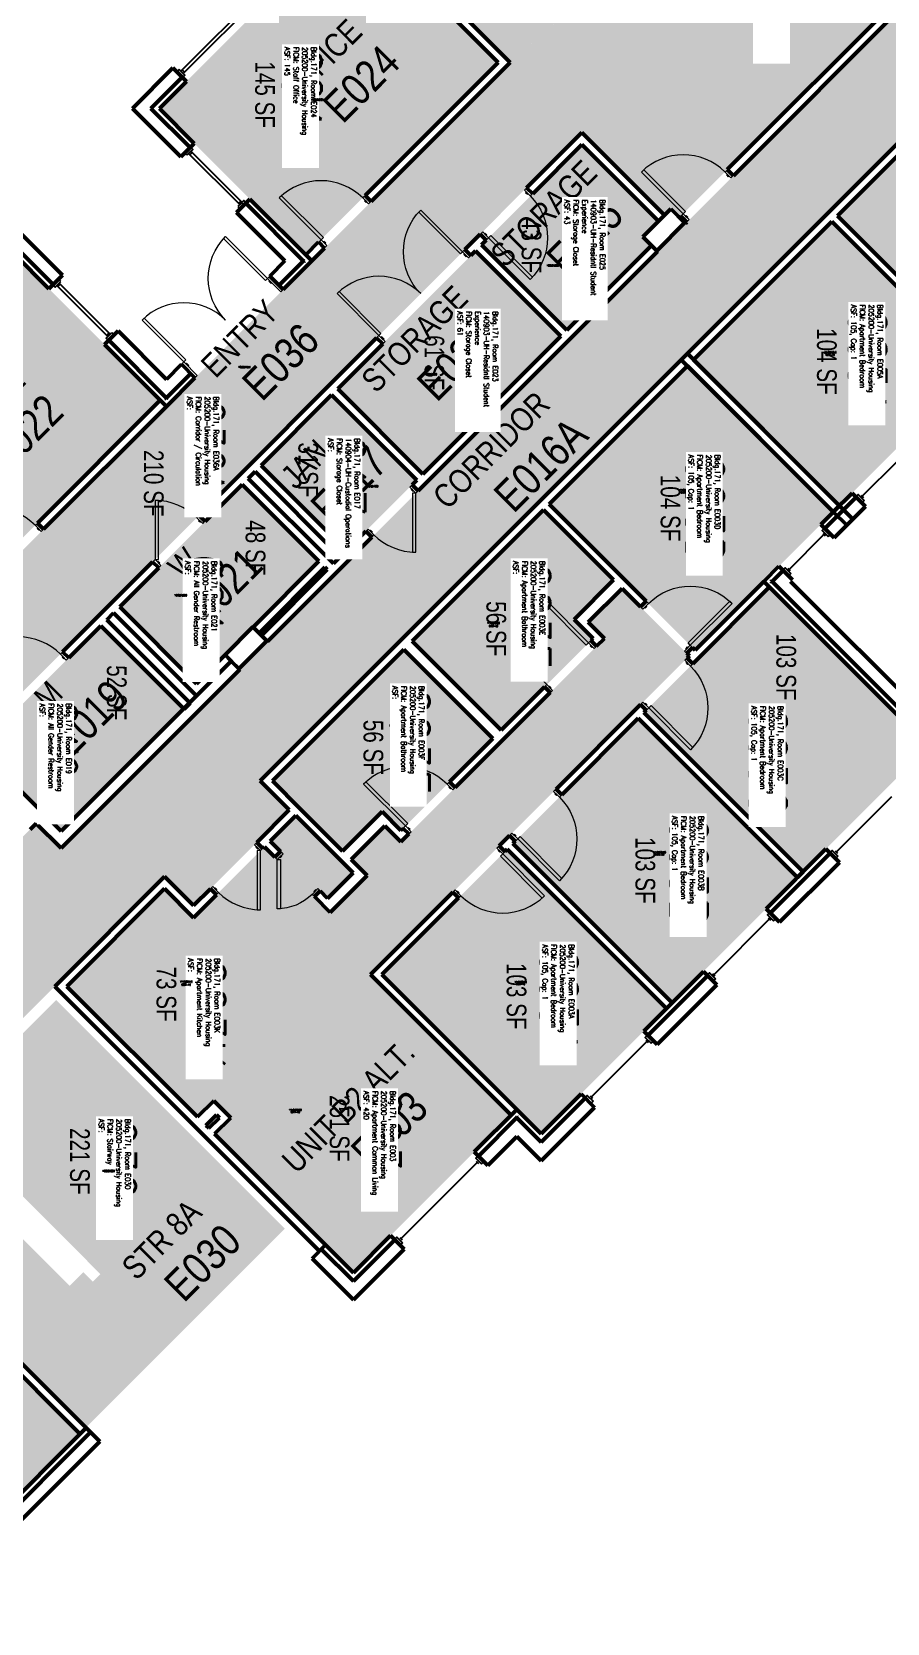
# Model space of a CAD drawing. Header units: inches. Extents: x 9154 to 11582, y -263 to 1294.
# Drawn here: x 9663 to 10184, y -203 to 766 of the extents above; entities that cross this region are included whole.
import ezdxf
from ezdxf.enums import TextEntityAlignment as Align

# ---------------------------------------------------------------- set-up
doc = ezdxf.new("R2010")
doc.units = ezdxf.units.IN
doc.header["$LTSCALE"] = 48
doc.header["$MEASUREMENT"] = 0
for name, color, linetype, lineweight in [('A-AREA-IDEN', 1, 'Continuous', 18), ('A-DOOR', 2, 'Continuous', 18), ('A-GLAZ', 1, 'Continuous', 25), ('A-WALL', 5, 'Continuous', 50)]:
    doc.layers.add(name, color=color, linetype=linetype, lineweight=lineweight)
for name, color, linetype in [('A-IDEN-RNUM', 7, 'Continuous'), ('A-IDEN-SNUM', 4, 'Continuous'), ('A-IDEN-VNUM', 4, 'Continuous'), ('AREA-TEXT', 3, 'Continuous'), ('Rooms-Category-Color', 7, 'Continuous'), ('Rooms-College-Color', 7, 'Continuous'), ('Rooms-Department-Color', 7, 'Continuous'), ('Rooms-Division-Color', 7, 'Continuous'), ('Rooms-Information', 7, 'Continuous')]:
    doc.layers.add(name, color=color, linetype=linetype)
doc.styles.add('AREA', font='arial.ttf', dxfattribs={"width": 0.75, "height": 12})
doc.styles.add('ROOMSNUMBER', font='txt.shx', dxfattribs={"height": 0.03})
doc.styles.add('ROOMVNUMBER', font='simplex.shx', dxfattribs={"width": 0.85})
doc.styles.get("Standard").update_dxf_attribs({"font": 'ARIALN.TTF'})

# ---------------------------------------------------------------- blocks, each defined once
blk = doc.blocks.new('Aec3_Room_Tag_P')
at = {"linetype": 'ByBlock', "lineweight": -2, "flags": 9}
blk.add_attdef('SPACEOBJECTS:HEIGHT', text='', height=0.5, dxfattribs=at).set_placement((-0.057, 3.296), align=Align.CENTER)
at = {"color": 1, "linetype": 'ByBlock', "lineweight": -2}
blk.add_attdef('UNITCALCULATIONS:NAME', text='', height=1.2, dxfattribs=at).set_placement((0, 1), align=Align.CENTER)
blk.add_attdef('ROOMOBJECTS:NUMBER', (-1.5, -1.5), '', height=1.6, dxfattribs=at)

msp = doc.modelspace()

# ---------------------------------------------------------------- hatches: boundary and pattern name
h = msp.add_hatch()
h.set_pattern_fill('ANSI31', color=256, angle=-135, style=0)
h.set_pattern_definition([(270.000002, (10564.56687, 151.91321), (0.125, 4e-09), [])])
h.paths.add_polyline_path([(9917.27, 330.44), (9875.74, 288.91), (9869.22, 295.42), (9910.76, 336.96)], flags=9)
at = {"layer": 'Rooms-Category-Color', "true_color": 0xadadad}
for points in [[(9544.69, 22.24), (9564.31, 41.86), (9549.02, 57.15), (9743.84, 251.97), (9761.52, 234.29), (9819.73, 292.51), (9802.05, 310.18), (10318.82, 826.95), (10336.49, 809.27), (10394.71, 867.48), (10377.03, 885.16), (10443.95, 952.08), (10551.38, 844.66), (10638.33, 931.61), (11092.58, 931.61), (11134.58, 931.61), (11134.58, 949.26), (11241.71, 949.26), (11241.71, 838.51), (11355.08, 838.51), (11355.08, 965.28), (11355.08, 1006.98), (11019.71, 1006.98), (11019.71, 1009.88), (10982.58, 1009.88), (10982.58, 1033.71), (10864.58, 1033.71), (10864.58, 1009.88), (10750.45, 1009.88), (10750.45, 1033.88), (10702.45, 1033.88), (10702.45, 1009.88), (10697.2, 1009.88), (10697.2, 1039.88), (10620.45, 1039.88), (10620.45, 1009.88), (10421.4, 1009.88), (10220.9, 809.38), (10090.3, 678.78), (10061.09, 649.58), (9680.73, 269.22), (9665.62, 284.33), (9607.14, 225.85), (9622.26, 210.74), (9511.85, 100.33), (9524.89, 87.29), (9502.27, 64.67)], [(9954.41, 747.77), (9997.79, 704.88), (9646.45, 353.55), (9603.32, 396.69), (9762.34, 555.71)], [(9791.06, 490.73), (9837.74, 444.05), (9763.29, 369.33), (9716.47, 416.15)], [(9680.73, 279.47), (9755.4, 354.13), (9704.93, 404.6), (9630.26, 329.94)], [(9696.72, -82.94), (9817.08, 37.42), (9677.8, 176.74), (9607.8, 106.74), (9704.67, 9.86), (9700.08, 5.27), (9694.33, 11.01), (9686.02, 2.7), (9637.32, 51.41), (9645.63, 59.71), (9603.2, 102.14), (9557.33, 56.27)]]:
    msp.add_hatch(color=253, dxfattribs=at).paths.add_polyline_path(points)
at = {"layer": 'Rooms-Category-Color', "true_color": 0xfa9ba3}
for points in [[(10156.82, 925.26), (9954.41, 747.77), (9861.56, 840.62), (9976.5, 955.57), (9991.36, 940.71), (10091.03, 1040.38), (10181.48, 949.92)], [(9740.65, 719.71), (9857.85, 836.91), (9946.98, 747.77), (9829.78, 630.57)], [(9538.67, 517.74), (9652.08, 631.15), (9741.22, 542.01), (9627.81, 428.6)]]:
    msp.add_hatch(color=241, dxfattribs=at).paths.add_polyline_path(points)
at = {"layer": 'Rooms-Category-Color', "true_color": 0xfbafa2}
msp.add_hatch(color=21, dxfattribs=at).paths.add_polyline_path([(10156.82, 925.26), (10156.55, 924.99), (10242.82, 838.73), (10057.38, 653.29), (10052.17, 658.51), (10048.44, 654.8), (9954.41, 747.77), (10156.55, 924.99)])
at = {"layer": 'Rooms-Category-Color', "true_color": 0x728ef3}
for points in [[(10232, 624.16), (10287.96, 680.12), (10233.69, 734.39), (10153.68, 654.39), (10196.46, 611.61), (10220.51, 635.65)], [(9998.07, 697.75), (10044.73, 651.08), (10035.2, 641.53), (10040.41, 636.32), (9988.86, 584.77), (9936.98, 636.66)], [(10066.01, 566.72), (10154.92, 477.79), (10239.16, 562.03), (10150.24, 650.94)], [(9933.27, 632.94), (9985.15, 581.06), (9901.17, 497.08), (9849.28, 548.96)], [(10062.28, 562.99), (10151.21, 474.08), (10066.98, 389.85), (9978.06, 478.76)], [(9897.45, 493.36), (9845.57, 545.25), (9802.61, 502.29), (9854.5, 450.41)], [(10004.84, 397), (9948.88, 341.04), (9894.61, 395.31), (9974.61, 475.32), (10017.39, 432.54), (9993.35, 408.5)], [(9774.23, 95.16), (9833.73, 154.66), (9761.52, 226.87), (9804.74, 270.09), (9811.07, 263.76), (9814.78, 267.48), (9808.45, 273.8), (9823.44, 288.79), (9858.36, 253.88), (9843.37, 238.89), (9838.82, 243.43), (9835.11, 239.72), (9844.78, 230.05), (9867.2, 252.47), (9857.38, 262.28), (9877.71, 282.61), (9887.52, 272.8), (10012, 397.27), (10002.19, 407.08), (10022.52, 427.41), (10063.53, 386.4), (9869.07, 191.94), (9954.63, 106.38), (9858.82, 10.57)], [(10132.83, 254.88), (10209.19, 331.24), (10112.23, 428.21), (10035.86, 351.84)], [(9889.48, 390.19), (9809.48, 310.18), (9852.26, 267.4), (9876.3, 291.45), (9887.79, 279.96), (9943.75, 335.92)], [(10129.38, 251.43), (10053.01, 175.06), (9956.05, 272.02), (10032.42, 348.39)], [(10049.56, 171.61), (9973.2, 95.25), (9876.23, 192.21), (9952.6, 268.58)], [(9743.84, 244.55), (9833.73, 154.66), (9784.13, 105.06), (9773.79, 115.4), (9763.89, 105.5), (9684.34, 185.05)], [(9624.5, -19.75), (9692.39, -87.63), (9577.22, -202.8), (9509.33, -134.92)]]:
    msp.add_hatch(color=171, dxfattribs=at).paths.add_polyline_path(points)
at = {"layer": 'Rooms-College-Color', "true_color": 0xadadad}
for points in [[(9544.69, 22.24), (9564.31, 41.86), (9549.02, 57.15), (9743.84, 251.97), (9761.52, 234.29), (9819.73, 292.51), (9802.05, 310.18), (10318.82, 826.95), (10336.49, 809.27), (10394.71, 867.48), (10377.03, 885.16), (10443.95, 952.08), (10551.38, 844.66), (10638.33, 931.61), (11092.58, 931.61), (11134.58, 931.61), (11134.58, 949.26), (11241.71, 949.26), (11241.71, 838.51), (11355.08, 838.51), (11355.08, 965.28), (11355.08, 1006.98), (11019.71, 1006.98), (11019.71, 1009.88), (10982.58, 1009.88), (10982.58, 1033.71), (10864.58, 1033.71), (10864.58, 1009.88), (10750.45, 1009.88), (10750.45, 1033.88), (10702.45, 1033.88), (10702.45, 1009.88), (10697.2, 1009.88), (10697.2, 1039.88), (10620.45, 1039.88), (10620.45, 1009.88), (10421.4, 1009.88), (10220.9, 809.38), (10090.3, 678.78), (10061.09, 649.58), (9680.73, 269.22), (9665.62, 284.33), (9607.14, 225.85), (9622.26, 210.74), (9511.85, 100.33), (9524.89, 87.29), (9502.27, 64.67)], [(10156.82, 925.26), (9954.41, 747.77), (9861.56, 840.62), (9976.5, 955.57), (9991.36, 940.71), (10091.03, 1040.38), (10181.48, 949.92)], [(10156.82, 925.26), (10156.55, 924.99), (10242.82, 838.73), (10057.38, 653.29), (10052.17, 658.51), (10048.44, 654.8), (9954.41, 747.77), (10156.55, 924.99)], [(9740.65, 719.71), (9857.85, 836.91), (9946.98, 747.77), (9829.78, 630.57)], [(9954.41, 747.77), (9997.79, 704.88), (9646.45, 353.55), (9603.32, 396.69), (9762.34, 555.71)], [(10232, 624.16), (10287.96, 680.12), (10233.69, 734.39), (10153.68, 654.39), (10196.46, 611.61), (10220.51, 635.65)], [(9998.07, 697.75), (10044.73, 651.08), (10035.2, 641.53), (10040.41, 636.32), (9988.86, 584.77), (9936.98, 636.66)], [(10066.01, 566.72), (10154.92, 477.79), (10239.16, 562.03), (10150.24, 650.94)], [(9538.67, 517.74), (9652.08, 631.15), (9741.22, 542.01), (9627.81, 428.6)], [(9933.27, 632.94), (9985.15, 581.06), (9901.17, 497.08), (9849.28, 548.96)], [(10062.28, 562.99), (10151.21, 474.08), (10066.98, 389.85), (9978.06, 478.76)], [(9897.45, 493.36), (9845.57, 545.25), (9802.61, 502.29), (9854.5, 450.41)], [(9791.06, 490.73), (9837.74, 444.05), (9763.29, 369.33), (9716.47, 416.15)], [(10004.84, 397), (9948.88, 341.04), (9894.61, 395.31), (9974.61, 475.32), (10017.39, 432.54), (9993.35, 408.5)], [(9774.23, 95.16), (9833.73, 154.66), (9761.52, 226.87), (9804.74, 270.09), (9811.07, 263.76), (9814.78, 267.48), (9808.45, 273.8), (9823.44, 288.79), (9858.36, 253.88), (9843.37, 238.89), (9838.82, 243.43), (9835.11, 239.72), (9844.78, 230.05), (9867.2, 252.47), (9857.38, 262.28), (9877.71, 282.61), (9887.52, 272.8), (10012, 397.27), (10002.19, 407.08), (10022.52, 427.41), (10063.53, 386.4), (9869.07, 191.94), (9954.63, 106.38), (9858.82, 10.57)], [(10132.83, 254.88), (10209.19, 331.24), (10112.23, 428.21), (10035.86, 351.84)], [(9680.73, 279.47), (9755.4, 354.13), (9704.93, 404.6), (9630.26, 329.94)], [(9889.48, 390.19), (9809.48, 310.18), (9852.26, 267.4), (9876.3, 291.45), (9887.79, 279.96), (9943.75, 335.92)], [(10129.38, 251.43), (10053.01, 175.06), (9956.05, 272.02), (10032.42, 348.39)], [(10049.56, 171.61), (9973.2, 95.25), (9876.23, 192.21), (9952.6, 268.58)], [(9743.84, 244.55), (9833.73, 154.66), (9784.13, 105.06), (9773.79, 115.4), (9763.89, 105.5), (9684.34, 185.05)], [(9696.72, -82.94), (9817.08, 37.42), (9677.8, 176.74), (9607.8, 106.74), (9704.67, 9.86), (9700.08, 5.27), (9694.33, 11.01), (9686.02, 2.7), (9637.32, 51.41), (9645.63, 59.71), (9603.2, 102.14), (9557.33, 56.27)], [(9624.5, -19.75), (9692.39, -87.63), (9577.22, -202.8), (9509.33, -134.92)]]:
    msp.add_hatch(color=253, dxfattribs=at).paths.add_polyline_path(points)
at = {"layer": 'Rooms-Department-Color', "true_color": 0xacacac}
for points in [[(9544.69, 22.24), (9564.31, 41.86), (9549.02, 57.15), (9743.84, 251.97), (9761.52, 234.29), (9819.73, 292.51), (9802.05, 310.18), (10318.82, 826.95), (10336.49, 809.27), (10394.71, 867.48), (10377.03, 885.16), (10443.95, 952.08), (10551.38, 844.66), (10638.33, 931.61), (11092.58, 931.61), (11134.58, 931.61), (11134.58, 949.26), (11241.71, 949.26), (11241.71, 838.51), (11355.08, 838.51), (11355.08, 965.28), (11355.08, 1006.98), (11019.71, 1006.98), (11019.71, 1009.88), (10982.58, 1009.88), (10982.58, 1033.71), (10864.58, 1033.71), (10864.58, 1009.88), (10750.45, 1009.88), (10750.45, 1033.88), (10702.45, 1033.88), (10702.45, 1009.88), (10697.2, 1009.88), (10697.2, 1039.88), (10620.45, 1039.88), (10620.45, 1009.88), (10421.4, 1009.88), (10220.9, 809.38), (10090.3, 678.78), (10061.09, 649.58), (9680.73, 269.22), (9665.62, 284.33), (9607.14, 225.85), (9622.26, 210.74), (9511.85, 100.33), (9524.89, 87.29), (9502.27, 64.67)], [(9954.41, 747.77), (9997.79, 704.88), (9646.45, 353.55), (9603.32, 396.69), (9762.34, 555.71)], [(9791.06, 490.73), (9837.74, 444.05), (9763.29, 369.33), (9716.47, 416.15)], [(9680.73, 279.47), (9755.4, 354.13), (9704.93, 404.6), (9630.26, 329.94)], [(9696.72, -82.94), (9817.08, 37.42), (9677.8, 176.74), (9607.8, 106.74), (9704.67, 9.86), (9700.08, 5.27), (9694.33, 11.01), (9686.02, 2.7), (9637.32, 51.41), (9645.63, 59.71), (9603.2, 102.14), (9557.33, 56.27)]]:
    msp.add_hatch(color=253, dxfattribs=at).paths.add_polyline_path(points)
at = {"layer": 'Rooms-Department-Color', "true_color": 0x604aed}
for points in [[(10156.82, 925.26), (9954.41, 747.77), (9861.56, 840.62), (9976.5, 955.57), (9991.36, 940.71), (10091.03, 1040.38), (10181.48, 949.92)], [(10156.82, 925.26), (10156.55, 924.99), (10242.82, 838.73), (10057.38, 653.29), (10052.17, 658.51), (10048.44, 654.8), (9954.41, 747.77), (10156.55, 924.99)], [(9740.65, 719.71), (9857.85, 836.91), (9946.98, 747.77), (9829.78, 630.57)], [(10232, 624.16), (10287.96, 680.12), (10233.69, 734.39), (10153.68, 654.39), (10196.46, 611.61), (10220.51, 635.65)], [(9998.07, 697.75), (10044.73, 651.08), (10035.2, 641.53), (10040.41, 636.32), (9988.86, 584.77), (9936.98, 636.66)], [(10066.01, 566.72), (10154.92, 477.79), (10239.16, 562.03), (10150.24, 650.94)], [(9538.67, 517.74), (9652.08, 631.15), (9741.22, 542.01), (9627.81, 428.6)], [(9933.27, 632.94), (9985.15, 581.06), (9901.17, 497.08), (9849.28, 548.96)], [(10062.28, 562.99), (10151.21, 474.08), (10066.98, 389.85), (9978.06, 478.76)], [(9897.45, 493.36), (9845.57, 545.25), (9802.61, 502.29), (9854.5, 450.41)], [(10004.84, 397), (9948.88, 341.04), (9894.61, 395.31), (9974.61, 475.32), (10017.39, 432.54), (9993.35, 408.5)], [(9774.23, 95.16), (9833.73, 154.66), (9761.52, 226.87), (9804.74, 270.09), (9811.07, 263.76), (9814.78, 267.48), (9808.45, 273.8), (9823.44, 288.79), (9858.36, 253.88), (9843.37, 238.89), (9838.82, 243.43), (9835.11, 239.72), (9844.78, 230.05), (9867.2, 252.47), (9857.38, 262.28), (9877.71, 282.61), (9887.52, 272.8), (10012, 397.27), (10002.19, 407.08), (10022.52, 427.41), (10063.53, 386.4), (9869.07, 191.94), (9954.63, 106.38), (9858.82, 10.57)], [(10132.83, 254.88), (10209.19, 331.24), (10112.23, 428.21), (10035.86, 351.84)], [(9889.48, 390.19), (9809.48, 310.18), (9852.26, 267.4), (9876.3, 291.45), (9887.79, 279.96), (9943.75, 335.92)], [(10129.38, 251.43), (10053.01, 175.06), (9956.05, 272.02), (10032.42, 348.39)], [(10049.56, 171.61), (9973.2, 95.25), (9876.23, 192.21), (9952.6, 268.58)], [(9743.84, 244.55), (9833.73, 154.66), (9784.13, 105.06), (9773.79, 115.4), (9763.89, 105.5), (9684.34, 185.05)], [(9624.5, -19.75), (9692.39, -87.63), (9577.22, -202.8), (9509.33, -134.92)]]:
    msp.add_hatch(color=173, dxfattribs=at).paths.add_polyline_path(points)
at = {"layer": 'Rooms-Division-Color', "true_color": 0xadadad}
for points in [[(9544.69, 22.24), (9564.31, 41.86), (9549.02, 57.15), (9743.84, 251.97), (9761.52, 234.29), (9819.73, 292.51), (9802.05, 310.18), (10318.82, 826.95), (10336.49, 809.27), (10394.71, 867.48), (10377.03, 885.16), (10443.95, 952.08), (10551.38, 844.66), (10638.33, 931.61), (11092.58, 931.61), (11134.58, 931.61), (11134.58, 949.26), (11241.71, 949.26), (11241.71, 838.51), (11355.08, 838.51), (11355.08, 965.28), (11355.08, 1006.98), (11019.71, 1006.98), (11019.71, 1009.88), (10982.58, 1009.88), (10982.58, 1033.71), (10864.58, 1033.71), (10864.58, 1009.88), (10750.45, 1009.88), (10750.45, 1033.88), (10702.45, 1033.88), (10702.45, 1009.88), (10697.2, 1009.88), (10697.2, 1039.88), (10620.45, 1039.88), (10620.45, 1009.88), (10421.4, 1009.88), (10220.9, 809.38), (10090.3, 678.78), (10061.09, 649.58), (9680.73, 269.22), (9665.62, 284.33), (9607.14, 225.85), (9622.26, 210.74), (9511.85, 100.33), (9524.89, 87.29), (9502.27, 64.67)], [(9954.41, 747.77), (9997.79, 704.88), (9646.45, 353.55), (9603.32, 396.69), (9762.34, 555.71)], [(9791.06, 490.73), (9837.74, 444.05), (9763.29, 369.33), (9716.47, 416.15)], [(9680.73, 279.47), (9755.4, 354.13), (9704.93, 404.6), (9630.26, 329.94)], [(9696.72, -82.94), (9817.08, 37.42), (9677.8, 176.74), (9607.8, 106.74), (9704.67, 9.86), (9700.08, 5.27), (9694.33, 11.01), (9686.02, 2.7), (9637.32, 51.41), (9645.63, 59.71), (9603.2, 102.14), (9557.33, 56.27)]]:
    msp.add_hatch(color=253, dxfattribs=at).paths.add_polyline_path(points)
at = {"layer": 'Rooms-Division-Color', "true_color": 0x604aed}
for points in [[(10156.82, 925.26), (9954.41, 747.77), (9861.56, 840.62), (9976.5, 955.57), (9991.36, 940.71), (10091.03, 1040.38), (10181.48, 949.92)], [(10156.82, 925.26), (10156.55, 924.99), (10242.82, 838.73), (10057.38, 653.29), (10052.17, 658.51), (10048.44, 654.8), (9954.41, 747.77), (10156.55, 924.99)], [(9740.65, 719.71), (9857.85, 836.91), (9946.98, 747.77), (9829.78, 630.57)], [(10232, 624.16), (10287.96, 680.12), (10233.69, 734.39), (10153.68, 654.39), (10196.46, 611.61), (10220.51, 635.65)], [(9998.07, 697.75), (10044.73, 651.08), (10035.2, 641.53), (10040.41, 636.32), (9988.86, 584.77), (9936.98, 636.66)], [(10066.01, 566.72), (10154.92, 477.79), (10239.16, 562.03), (10150.24, 650.94)], [(9538.67, 517.74), (9652.08, 631.15), (9741.22, 542.01), (9627.81, 428.6)], [(9933.27, 632.94), (9985.15, 581.06), (9901.17, 497.08), (9849.28, 548.96)], [(10062.28, 562.99), (10151.21, 474.08), (10066.98, 389.85), (9978.06, 478.76)], [(9897.45, 493.36), (9845.57, 545.25), (9802.61, 502.29), (9854.5, 450.41)], [(10004.84, 397), (9948.88, 341.04), (9894.61, 395.31), (9974.61, 475.32), (10017.39, 432.54), (9993.35, 408.5)], [(9774.23, 95.16), (9833.73, 154.66), (9761.52, 226.87), (9804.74, 270.09), (9811.07, 263.76), (9814.78, 267.48), (9808.45, 273.8), (9823.44, 288.79), (9858.36, 253.88), (9843.37, 238.89), (9838.82, 243.43), (9835.11, 239.72), (9844.78, 230.05), (9867.2, 252.47), (9857.38, 262.28), (9877.71, 282.61), (9887.52, 272.8), (10012, 397.27), (10002.19, 407.08), (10022.52, 427.41), (10063.53, 386.4), (9869.07, 191.94), (9954.63, 106.38), (9858.82, 10.57)], [(10132.83, 254.88), (10209.19, 331.24), (10112.23, 428.21), (10035.86, 351.84)], [(9889.48, 390.19), (9809.48, 310.18), (9852.26, 267.4), (9876.3, 291.45), (9887.79, 279.96), (9943.75, 335.92)], [(10129.38, 251.43), (10053.01, 175.06), (9956.05, 272.02), (10032.42, 348.39)], [(10049.56, 171.61), (9973.2, 95.25), (9876.23, 192.21), (9952.6, 268.58)], [(9743.84, 244.55), (9833.73, 154.66), (9784.13, 105.06), (9773.79, 115.4), (9763.89, 105.5), (9684.34, 185.05)], [(9624.5, -19.75), (9692.39, -87.63), (9577.22, -202.8), (9509.33, -134.92)]]:
    msp.add_hatch(color=173, dxfattribs=at).paths.add_polyline_path(points)

# ---------------------------------------------------------------- linework, layer by layer
at = {"layer": 'A-DOOR', "linetype": 'Continuous', "lineweight": 18}
for points in [[(10059.81, 655.54), (10061.22, 656.95), (10035.76, 682.41), (10034.35, 680.99)], [(10088.8, 677.46), (10090.21, 678.87), (10086.68, 682.41), (10085.26, 680.99)], [(10087.74, 678.52), (10087.38, 678.17), (10086.32, 679.23), (10086.68, 679.58)], [(9963.05, 669.98), (9964.47, 671.39), (9968, 667.86), (9966.59, 666.44)], [(9964.12, 668.92), (9963.76, 668.57), (9964.82, 667.5), (9965.18, 667.86)], [(9839.12, 639.74), (9840.54, 641.16), (9815.08, 666.61), (9813.67, 665.2)], [(9868.12, 661.66), (9869.53, 663.08), (9865.99, 666.61), (9864.58, 665.2)], [(9867.06, 662.72), (9866.7, 662.37), (9865.64, 663.43), (9865.99, 663.78)], [(9925.31, 632.41), (9924.08, 631.18), (9898.62, 656.63), (9899.86, 657.87)], [(10063.34, 652), (10061.93, 650.59), (10058.39, 654.12), (10059.81, 655.54)], [(10062.28, 653.06), (10062.63, 653.42), (10061.57, 654.48), (10061.22, 654.12)], [(9806.45, 616.26), (9805.21, 615.02), (9779.75, 640.47), (9780.99, 641.71)], [(9842.66, 636.21), (9841.25, 634.79), (9837.71, 638.33), (9839.12, 639.74)], [(9937.6, 644.52), (9936.18, 643.11), (9939.72, 639.57), (9941.13, 640.99)], [(9938.66, 643.46), (9939.01, 643.82), (9940.07, 642.76), (9939.72, 642.4)], [(9941.13, 640.99), (9942.55, 642.4), (9968, 616.95), (9966.59, 615.53)], [(9841.6, 637.27), (9841.95, 637.62), (9840.89, 638.68), (9840.54, 638.33)], [(9929.03, 628.7), (9930.44, 630.12), (9926.73, 633.83), (9925.31, 632.41)], [(9927.96, 629.76), (9927.52, 629.32), (9926.11, 630.73), (9926.55, 631.18)], [(9814.67, 608.04), (9816.08, 609.45), (9807.86, 617.67), (9806.45, 616.26)], [(9809.1, 613.6), (9808.66, 613.16), (9807.24, 614.58), (9807.68, 615.02)], [(9874.4, 581.5), (9875.64, 582.74), (9850.18, 608.2), (9848.95, 606.96)], [(9755.54, 565.34), (9756.77, 566.58), (9731.32, 592.04), (9730.08, 590.8)], [(9878.11, 577.79), (9876.7, 576.38), (9872.99, 580.09), (9874.4, 581.5)], [(9877.05, 578.85), (9877.49, 579.29), (9876.08, 580.71), (9875.64, 580.27)], [(9763.76, 557.12), (9762.34, 555.71), (9754.12, 563.93), (9755.54, 565.34)], [(9758.19, 562.69), (9758.63, 563.13), (9757.21, 564.55), (9756.77, 564.11)], [(9893.3, 489.03), (9894.71, 490.45), (9898.25, 486.91), (9896.84, 485.5)], [(9894.36, 487.97), (9894.01, 487.62), (9895.07, 486.56), (9895.42, 486.91)], [(9896.84, 485.5), (9894.84, 485.5), (9894.84, 449.5), (9896.84, 449.5)], [(9738.03, 444.95), (9740.03, 444.95), (9740.03, 480.95), (9738.03, 480.95)], [(9668.63, 462.17), (9670.04, 463.59), (9666.51, 467.12), (9665.09, 465.71)], [(9767.02, 466.87), (9768.43, 468.29), (9764.9, 471.82), (9763.48, 470.41)], [(9765.96, 467.93), (9765.61, 467.58), (9764.55, 468.64), (9764.9, 469)], [(9667.57, 463.23), (9667.21, 462.88), (9666.15, 463.94), (9666.51, 464.29)], [(9867.84, 463.58), (9866.43, 462.16), (9869.97, 458.63), (9871.38, 460.04)], [(9868.9, 462.52), (9869.26, 462.87), (9870.32, 461.81), (9869.97, 461.45)], [(9741.56, 441.42), (9740.15, 440), (9736.61, 443.54), (9738.03, 444.95)], [(9740.5, 442.48), (9740.86, 442.83), (9739.8, 443.89), (9739.44, 443.54)], [(10002.04, 394.3), (10000.63, 392.88), (9975.17, 418.34), (9976.59, 419.75)], [(10035.11, 414.73), (10033.7, 416.14), (10037.23, 419.67), (10038.65, 418.26)], [(10036.17, 415.79), (10036.53, 415.43), (10037.59, 416.49), (10037.23, 416.85)], [(10064.1, 392.8), (10062.69, 394.22), (10088.15, 419.67), (10089.56, 418.26)], [(9683.92, 383.78), (9685.34, 385.19), (9681.8, 388.73), (9680.39, 387.31)], [(10005.58, 390.76), (10006.99, 392.18), (10003.46, 395.71), (10002.04, 394.3)], [(10004.52, 391.82), (10004.16, 391.47), (10003.1, 392.53), (10003.46, 392.88)], [(10060.57, 389.27), (10061.98, 387.86), (10065.52, 391.39), (10064.1, 392.8)], [(10061.63, 390.33), (10061.28, 390.68), (10062.34, 391.74), (10062.69, 391.39)], [(9682.86, 384.84), (9682.51, 384.48), (9681.45, 385.54), (9681.8, 385.9)], [(10060.66, 383.61), (10062.07, 385.03), (10065.61, 381.49), (10064.19, 380.08)], [(10061.72, 382.55), (10061.36, 382.2), (10062.42, 381.14), (10062.78, 381.49)], [(9980.12, 365.31), (9978.71, 363.89), (9975.17, 367.43), (9976.59, 368.84)], [(9979.06, 366.37), (9979.42, 366.72), (9978.35, 367.78), (9978, 367.43)], [(10035.2, 358.16), (10033.79, 356.74), (10037.32, 353.21), (10038.74, 354.62)], [(10036.26, 357.1), (10036.61, 357.45), (10037.68, 356.39), (10037.32, 356.04)], [(10038.74, 354.62), (10040.15, 356.04), (10065.61, 330.58), (10064.19, 329.17)], [(9890.5, 282.75), (9891.91, 284.17), (9866.46, 309.62), (9865.04, 308.21)], [(9919.49, 304.67), (9920.9, 306.09), (9917.37, 309.62), (9915.95, 308.21)], [(9918.43, 305.73), (9918.07, 305.38), (9917.01, 306.44), (9917.37, 306.79)], [(9980.84, 303.8), (9982.26, 305.21), (9985.79, 301.68), (9984.38, 300.26)], [(9981.9, 302.74), (9981.55, 302.38), (9982.61, 301.32), (9982.96, 301.68)], [(9894.03, 279.22), (9892.62, 277.8), (9889.08, 281.34), (9890.5, 282.75)], [(9892.97, 280.28), (9893.33, 280.63), (9892.26, 281.69), (9891.91, 281.34)], [(9798.65, 271.25), (9800.06, 272.66), (9803.6, 269.13), (9802.19, 267.71)], [(9955.39, 278.34), (9953.97, 276.93), (9957.51, 273.39), (9958.92, 274.81)], [(9956.45, 277.28), (9956.8, 277.64), (9957.86, 276.58), (9957.51, 276.22)], [(9958.92, 274.81), (9960.34, 276.22), (9985.79, 250.77), (9984.38, 249.35)], [(9799.71, 270.19), (9799.36, 269.84), (9800.42, 268.77), (9800.77, 269.13)], [(9802.19, 267.71), (9800.19, 267.71), (9800.19, 231.71), (9802.19, 231.71)], [(9815.97, 265.84), (9814.56, 267.25), (9811.03, 263.72), (9812.44, 262.3)], [(9812.44, 262.3), (9814.44, 262.3), (9814.44, 232.3), (9812.44, 232.3)], [(9814.91, 264.78), (9815.27, 264.43), (9814.21, 263.37), (9813.85, 263.72)], [(9946.28, 269.24), (9947.7, 270.65), (9951.23, 267.12), (9949.82, 265.7)], [(9947.34, 268.18), (9946.99, 267.83), (9948.05, 266.76), (9948.4, 267.12)], [(9949.82, 265.7), (9948.4, 264.29), (9973.86, 238.83), (9975.27, 240.25)], [(9773.19, 245.79), (9771.78, 244.38), (9775.32, 240.84), (9776.73, 242.26)], [(9774.26, 244.73), (9774.61, 245.09), (9775.67, 244.03), (9775.32, 243.67)], [(9837.19, 244.63), (9838.6, 243.21), (9835.07, 239.68), (9833.65, 241.09)], [(9836.13, 243.57), (9835.77, 243.92), (9834.71, 242.86), (9835.07, 242.51)], [(9920.83, 243.78), (9919.41, 242.37), (9922.95, 238.83), (9924.36, 240.25)], [(9921.89, 242.72), (9922.24, 243.08), (9923.3, 242.02), (9922.95, 241.66)]]:
    msp.add_lwpolyline(points, close=True, dxfattribs=at)
for centre, start, end in [((10059.81, 655.54), 45, 135), ((9839.12, 639.74), 45, 135), ((9874.4, 581.5), 45, 135), ((9755.54, 565.34), 45, 135), ((9639.64, 440.25), 45, 135), ((9738.03, 444.95), 45, 90), ((9896.84, 485.5), 225, 270), ((9654.93, 361.86), 45, 90), ((9890.5, 282.75), 45, 135), ((9802.19, 267.71), 225, 270), ((9949.82, 265.7), 225, 315)]:
    msp.add_arc(centre, 36, start, end, dxfattribs=at)
at = {"layer": 'A-DOOR', "linetype": 'Continuous', "lineweight": 18, "extrusion": (0, 0, -1)}
for centre, radius, start, end in [((-9941.13, 640.99), 36, 135, 225), ((-9925.31, 632.41), 36, 315, 45), ((-9806.45, 616.26), 36, 315, 45), ((-10064.1, 392.8), 36, 45, 135), ((-10002.04, 394.3), 36, 315, 45), ((-10038.74, 354.62), 36, 135, 225), ((-9958.92, 274.81), 36, 135, 225), ((-9812.44, 262.3), 30, 225, 270)]:
    msp.add_arc(centre, radius, start, end, dxfattribs=at)
at = {"layer": 'A-GLAZ', "linetype": 'Continuous', "lineweight": 25}
for p, q in [((9755.87, 741.75), (9754.46, 743.16)), ((9760.6, 692.95), (9759.18, 691.54)), ((9790.3, 663.25), (9788.88, 661.84)), ((9678.84, 611.19), (9680.25, 612.61)), ((9708.54, 581.5), (9709.95, 582.91)), ((10190.06, 504.71), (10168.85, 483.5)), ((10168.14, 484.2), (10169.56, 482.79)), ((10124.29, 438.94), (10145.5, 460.15)), ((10144.8, 460.86), (10146.21, 459.45)), ((10123.58, 439.65), (10125, 438.23)), ((10152.95, 266.78), (10186.89, 300.72)), ((10152.24, 267.49), (10153.66, 266.08)), ((10078.33, 192.16), (10112.27, 226.11)), ((10111.57, 226.81), (10112.98, 225.4)), ((10077.63, 192.87), (10079.04, 191.46)), ((10003.76, 117.59), (10037.7, 151.53)), ((10036.99, 152.23), (10038.4, 150.82)), ((10003.05, 118.29), (10004.46, 116.88)), ((9887.76, 31.29), (9934.43, 77.96)), ((9933.72, 78.67), (9935.14, 77.25)), ((9887.06, 32), (9888.47, 30.58))]:
    msp.add_line(p, q, dxfattribs=at)
for points in [[(9755.17, 741.04), (9753.75, 742.45), (9801.84, 790.54), (9803.25, 789.12)], [(9752.69, 743.51), (9751.28, 742.1), (9754.81, 738.56), (9756.23, 739.98)], [(9757.42, 691.19), (9756, 692.6), (9759.54, 696.13), (9760.95, 694.72)], [(9791, 662.55), (9789.59, 661.13), (9758.48, 692.25), (9759.89, 693.66)], [(9788.53, 660.07), (9789.94, 658.66), (9793.48, 662.19), (9792.06, 663.61)], [(9680.61, 614.38), (9679.19, 615.79), (9675.66, 612.25), (9677.07, 610.84)], [(9709.24, 580.79), (9710.66, 582.2), (9679.55, 613.31), (9678.13, 611.9)], [(9711.72, 583.26), (9713.13, 581.85), (9709.6, 578.31), (9708.18, 579.73)], [(10169.91, 481.02), (10168.49, 479.61), (10164.96, 483.14), (10166.37, 484.56)], [(10147.98, 459.09), (10149.39, 460.51), (10145.86, 464.04), (10144.44, 462.63)], [(10125.35, 436.47), (10123.94, 435.05), (10120.4, 438.59), (10121.82, 440)], [(10154.01, 264.31), (10152.6, 262.89), (10149.06, 266.43), (10150.48, 267.84)], [(10114.75, 225.05), (10116.16, 226.46), (10112.63, 229.99), (10111.21, 228.58)], [(10079.39, 189.69), (10077.98, 188.28), (10074.44, 191.81), (10075.86, 193.23)], [(10040.17, 150.47), (10041.59, 151.88), (10038.05, 155.42), (10036.64, 154)], [(10004.82, 115.11), (10003.4, 113.7), (9999.87, 117.23), (10001.28, 118.65)], [(9936.91, 76.9), (9938.32, 78.31), (9934.78, 81.85), (9933.37, 80.44)], [(9888.82, 28.82), (9887.41, 27.4), (9883.87, 30.94), (9885.29, 32.35)]]:
    msp.add_lwpolyline(points, close=True, dxfattribs=at)
at = {"layer": 'A-WALL', "linetype": 'Continuous', "lineweight": 50}
for p, q in [((9857.85, 836.91), (9946.98, 747.77)), ((9954.41, 747.77), (9861.56, 840.62)), ((10149.53, 657.66), (10318.82, 826.95)), ((10191.73, 787.64), (10086.59, 682.5)), ((10090.3, 678.78), (10195.44, 783.92)), ((9946.98, 747.77), (9865.91, 666.7)), ((9869.62, 662.99), (9954.41, 747.77)), ((9748.94, 744.44), (9724.21, 719.71)), ((9735.52, 719.71), (9754.59, 738.78)), ((9757.16, 736.22), (9748.94, 744.44)), ((9740.65, 719.71), (9757.16, 736.22)), ((10233.69, 734.39), (10153.68, 654.39)), ((9724.21, 719.71), (9753.66, 690.26)), ((9759.32, 695.91), (9735.52, 719.71)), ((9736.23, 719.71), (9735.87, 720.06)), ((9735.87, 719.36), (9736.23, 719.71)), ((9761.88, 698.48), (9740.65, 719.71)), ((9753.66, 690.26), (9761.88, 698.48)), ((9998.07, 705.17), (9964.38, 671.48)), ((10048.44, 654.8), (9998.07, 705.17)), ((9968.09, 667.77), (9998.07, 697.75)), ((9998.07, 697.75), (10044.73, 651.08)), ((10086.59, 682.5), (10090.3, 678.78)), ((9964.38, 671.48), (9968.09, 667.77)), ((9795.82, 664.54), (9787.6, 656.32)), ((9793.26, 661.97), (9828.72, 626.51)), ((9833.49, 626.86), (9795.82, 664.54)), ((9865.91, 666.7), (9869.62, 662.99)), ((9787.6, 656.32), (9817.05, 626.86)), ((10052.17, 658.51), (10035.2, 641.53)), ((10043.68, 633.05), (10060.65, 650.02)), ((10044.73, 651.08), (10048.44, 654.8)), ((10060.65, 650.02), (10052.17, 658.51)), ((10058.3, 654.21), (10057.38, 653.29)), ((10057.38, 653.29), (10061.09, 649.58)), ((10062.02, 650.5), (10058.3, 654.21)), ((10058.58, 566.71), (10149.53, 657.66)), ((10061.09, 649.58), (10062.02, 650.5)), ((10150.24, 650.94), (10066, 566.71)), ((10207.51, 593.67), (10150.24, 650.94)), ((10153.68, 654.39), (10196.46, 611.61)), ((9681.53, 618.13), (9652.08, 647.59)), ((9936.1, 643.2), (9926.73, 633.83)), ((9939.81, 639.49), (9936.1, 643.2)), ((10035.2, 641.53), (10043.68, 633.05)), ((9652.08, 636.27), (9675.88, 612.48)), ((9652.08, 631.15), (9673.31, 609.91)), ((9837.62, 638.42), (9829.78, 630.57)), ((9829.78, 630.57), (9833.49, 626.86)), ((9833.49, 626.86), (9841.33, 634.7)), ((9841.33, 634.7), (9837.62, 638.42)), ((9898.34, 486.82), (10044.12, 632.61)), ((9926.73, 633.83), (9930.44, 630.12)), ((9930.44, 630.12), (9933.27, 632.94)), ((9933.27, 632.94), (9985.15, 581.06)), ((9936.98, 636.66), (9939.81, 639.49)), ((9988.86, 584.77), (9936.98, 636.66)), ((10040.41, 636.32), (9988.86, 584.77)), ((10044.12, 632.61), (10040.41, 636.32)), ((9817.05, 626.86), (9807.86, 617.67)), ((9813.52, 612.01), (9828.72, 627.22)), ((9816.08, 609.45), (9833.49, 626.86)), ((9828.72, 627.22), (9829.07, 626.86)), ((9829.07, 626.86), (9828.72, 626.51)), ((9673.31, 609.91), (9681.53, 618.13)), ((9807.86, 617.67), (9816.08, 609.45)), ((9715.48, 584.19), (9707.26, 575.97)), ((9744.93, 554.74), (9715.48, 584.19)), ((9707.26, 575.97), (9744.93, 538.3)), ((9709.82, 578.53), (9745.28, 543.07)), ((9872.99, 580.09), (9764.81, 471.91)), ((9849.28, 548.96), (9876.7, 576.38)), ((9876.7, 576.38), (9872.99, 580.09)), ((9985.15, 581.06), (9901.17, 497.08)), ((9754.12, 563.93), (9744.93, 554.74)), ((9762.34, 555.71), (9754.12, 563.93)), ((10062.29, 570.42), (9971.34, 479.47)), ((9978.06, 478.76), (10062.29, 563)), ((10151.21, 474.08), (10058.58, 566.71)), ((10154.92, 477.79), (10062.29, 570.42)), ((10062.29, 563), (10151.21, 474.08)), ((10066, 566.71), (10154.92, 477.79)), ((9744.58, 543.07), (9759.78, 558.27)), ((9744.93, 538.3), (9762.34, 555.71)), ((9744.93, 542.72), (9744.58, 543.07)), ((9745.28, 543.07), (9744.93, 542.72)), ((9802.61, 502.29), (9845.57, 545.25)), ((9845.57, 545.25), (9897.45, 493.36)), ((9901.17, 497.08), (9849.28, 548.96)), ((9741.22, 542.01), (9666.42, 467.21)), ((9670.13, 463.5), (9744.93, 538.3)), ((9744.93, 538.3), (9741.22, 542.01)), ((9794.77, 494.45), (9798.9, 498.58)), ((9846.65, 442.56), (9794.77, 494.45)), ((9798.9, 498.58), (9850.78, 446.69)), ((9854.5, 450.41), (9802.61, 502.29)), ((9768.52, 468.2), (9791.06, 490.73)), ((9791.06, 490.73), (9837.74, 444.05)), ((9897.45, 493.36), (9894.63, 490.53)), ((9894.63, 490.53), (9898.34, 486.82)), ((10162.62, 485.49), (10151.21, 474.08)), ((10170.84, 477.27), (10162.62, 485.49)), ((9971.34, 479.47), (9802.05, 310.18)), ((9894.61, 395.31), (9974.61, 475.32)), ((9974.61, 475.32), (10017.39, 432.54)), ((10035.33, 421.49), (9978.06, 478.76)), ((10143.52, 466.38), (10154.92, 477.79)), ((10146.08, 463.82), (10157.49, 475.23)), ((10151.21, 474.08), (10154.92, 477.79)), ((10154.92, 477.79), (10151.21, 474.08)), ((10165.18, 482.92), (10153.77, 471.52)), ((10154.92, 477.79), (10163.14, 469.57)), ((10159.43, 465.86), (10170.84, 477.27)), ((9666.42, 467.21), (9670.13, 463.5)), ((9764.81, 471.91), (9768.52, 468.2)), ((10151.74, 458.16), (10143.52, 466.38)), ((10151.21, 474.08), (10159.43, 465.86)), ((10163.14, 469.57), (10151.74, 458.16)), ((9806.54, 395.02), (9870.05, 458.54)), ((9866.34, 462.25), (9854.5, 450.41)), ((9870.05, 458.54), (9866.34, 462.25)), ((9850.78, 446.69), (9846.65, 442.56)), ((9736.53, 443.63), (9681.71, 388.81)), ((9716.47, 416.15), (9740.24, 439.92)), ((9740.24, 439.92), (9736.53, 443.63)), ((9837.74, 444.05), (9797.69, 403.86)), ((9801.4, 400.15), (9841.45, 440.34)), ((9842.94, 438.85), (9802.82, 398.73)), ((9841.45, 440.34), (9842.94, 438.85)), ((10108.78, 431.65), (10118.06, 440.93)), ((10120.62, 438.37), (10113.56, 431.3)), ((10118.06, 440.93), (10126.28, 432.71)), ((10017.39, 432.54), (9993.35, 408.5)), ((10001.92, 406.82), (10022.52, 427.41)), ((10022.52, 427.41), (10031.89, 418.04)), ((10065.56, 381.54), (10112.23, 428.21)), ((10108.78, 431.65), (10066.98, 389.85)), ((10112.23, 428.21), (10108.78, 431.65)), ((10209.19, 331.24), (10108.78, 431.65)), ((10113.56, 432.01), (10113.2, 431.65)), ((10113.2, 431.65), (10113.56, 431.3)), ((10113.56, 432.01), (10214.32, 331.24)), ((10125.22, 431.65), (10225.63, 331.24)), ((10031.89, 418.04), (10033.74, 416.18)), ((10033.74, 416.18), (10037.19, 419.63)), ((10037.19, 419.63), (10035.33, 421.49)), ((9708.64, 408.31), (9712.76, 412.44)), ((9759.46, 357.49), (9708.64, 408.31)), ((9712.76, 412.44), (9763.29, 361.9)), ((9763.29, 369.33), (9716.47, 416.15)), ((9993.35, 408.5), (10004.84, 397)), ((9685.42, 385.1), (9704.93, 404.6)), ((9704.93, 404.6), (9755.75, 353.78)), ((9797.61, 403.95), (9780.64, 386.98)), ((9806.09, 395.46), (9797.61, 403.95)), ((9797.69, 403.86), (9801.4, 400.15)), ((9802.82, 398.73), (9806.54, 395.02)), ((10011.73, 397), (10001.92, 406.82)), ((9681.71, 388.81), (9685.42, 385.1)), ((9789.12, 378.49), (9806.09, 395.46)), ((9809.48, 310.18), (9889.48, 390.19)), ((9889.48, 390.19), (9943.75, 335.92)), ((9948.88, 341.04), (9894.61, 395.31)), ((10004.84, 397), (10003.5, 395.67)), ((10003.5, 395.67), (10006.95, 392.22)), ((10006.95, 392.22), (10011.73, 397)), ((10065.47, 391.35), (10062.03, 387.9)), ((10062.03, 387.9), (10063.53, 386.4)), ((10066.98, 389.85), (10065.47, 391.35)), ((9784.44, 383.18), (9680.73, 279.47)), ((9680.73, 269.22), (9789.56, 378.05)), ((9780.75, 386.86), (9763.29, 369.33)), ((9763.29, 361.9), (9784.47, 383.15)), ((9780.64, 386.98), (9789.12, 378.49)), ((9784.47, 383.15), (9780.75, 386.86)), ((9789.56, 378.05), (9784.44, 383.18)), ((10063.53, 386.4), (10062.11, 384.98)), ((10062.11, 384.98), (10065.56, 381.54)), ((9920.86, 306.13), (9978.66, 363.94)), ((9975.22, 367.38), (9948.88, 341.04)), ((9978.66, 363.94), (9975.22, 367.38)), ((9755.75, 353.78), (9759.46, 357.49)), ((10033.83, 356.7), (9982.3, 305.17)), ((10037.28, 353.25), (10033.83, 356.7)), ((10035.86, 351.84), (10037.28, 353.25)), ((10132.83, 254.88), (10035.86, 351.84)), ((9985.75, 301.72), (10032.42, 348.39)), ((10032.42, 348.39), (10129.38, 251.43)), ((9680.73, 279.47), (9630.26, 329.94)), ((9943.75, 335.92), (9917.41, 309.58)), ((9802.05, 310.18), (9819.73, 292.51)), ((9826.71, 292.95), (9809.48, 310.18)), ((9917.41, 309.58), (9920.86, 306.13)), ((9982.3, 305.17), (9985.75, 301.72)), ((9819.73, 292.51), (9799.98, 272.75)), ((9852.26, 267.4), (9826.71, 292.95)), ((9876.3, 291.45), (9852.26, 267.4)), ((9887.79, 279.96), (9876.3, 291.45)), ((9661.94, 280.66), (9665.62, 284.33)), ((9665.62, 284.33), (9680.73, 269.22)), ((9808.19, 273.54), (9823.71, 289.06)), ((9823.71, 289.06), (9858.62, 254.15)), ((9857.38, 262.28), (9877.98, 282.87)), ((9877.98, 282.87), (9887.79, 273.06)), ((9889.13, 281.29), (9887.79, 279.96)), ((9892.57, 277.85), (9889.13, 281.29)), ((9799.98, 272.75), (9803.69, 269.04)), ((9814.52, 267.21), (9808.19, 273.54)), ((9887.79, 273.06), (9892.57, 277.85)), ((9954.02, 276.88), (9947.74, 270.61)), ((9957.46, 273.44), (9954.02, 276.88)), ((9956.05, 272.02), (9957.46, 273.44)), ((10053.01, 175.06), (9956.05, 272.02)), ((9803.69, 269.04), (9804.74, 270.09)), ((9804.74, 270.09), (9811.07, 263.76)), ((9811.07, 263.76), (9814.52, 267.21)), ((9867.2, 252.47), (9857.38, 262.28)), ((9947.74, 270.61), (9951.19, 267.16)), ((9951.19, 267.16), (9952.6, 268.58)), ((9952.6, 268.58), (10049.56, 171.61)), ((10110.29, 232.34), (10146.72, 268.77)), ((10112.85, 229.77), (10149.28, 266.21)), ((10146.72, 268.77), (10154.94, 260.55)), ((9858.62, 254.15), (9843.1, 238.63)), ((9844.78, 230.05), (9867.2, 252.47)), ((10154.94, 260.55), (10118.51, 224.12)), ((10129.38, 251.43), (10132.83, 254.88)), ((9743.84, 251.97), (9676.92, 185.05)), ((9684.34, 185.05), (9743.84, 244.55)), ((9761.52, 234.29), (9743.84, 251.97)), ((9743.84, 244.55), (9761.52, 226.87)), ((9771.69, 244.47), (9761.52, 234.29)), ((9775.4, 240.76), (9771.69, 244.47)), ((9838.56, 243.17), (9835.11, 239.72)), ((9843.1, 238.63), (9838.56, 243.17)), ((9919.46, 242.33), (9869.34, 192.21)), ((9922.9, 238.88), (9919.46, 242.33)), ((9761.52, 226.87), (9775.4, 240.76)), ((9835.11, 239.72), (9844.78, 230.05)), ((9876.23, 192.21), (9922.9, 238.88)), ((10118.51, 224.12), (10110.29, 232.34)), ((10035.71, 157.76), (10072.1, 194.15)), ((10072.1, 194.15), (10080.32, 185.93)), ((9676.92, 185.05), (9838.14, 23.83)), ((9763.89, 105.5), (9684.34, 185.05)), ((9869.34, 192.21), (9954.9, 106.65)), ((9958.35, 110.1), (9876.23, 192.21)), ((10038.27, 155.2), (10074.67, 191.59)), ((10080.32, 185.93), (10043.93, 149.54)), ((10049.56, 171.61), (10053.01, 175.06)), ((10043.93, 149.54), (10035.71, 157.76)), ((9973.2, 95.25), (9997.52, 119.57)), ((9973.2, 90.12), (10000.09, 117.01)), ((9997.52, 119.57), (10005.74, 111.35)), ((9773.79, 115.4), (9763.89, 105.5)), ((9769.02, 100.37), (9775.47, 106.83)), ((9784.13, 105.06), (9773.79, 115.4)), ((9775.47, 106.83), (9777.24, 105.06)), ((9932.44, 84.19), (9958.35, 110.1)), ((9954.9, 106.65), (9958.35, 110.1)), ((9958.35, 110.1), (9973.2, 95.25)), ((10005.74, 111.35), (9973.2, 78.81)), ((9770.79, 98.61), (9769.02, 100.37)), ((9777.24, 105.06), (9770.79, 98.61)), ((9774.23, 95.16), (9784.13, 105.06)), ((9958.7, 105.32), (9935.01, 81.63)), ((9958.35, 105.68), (9957.99, 105.32)), ((9957.99, 105.32), (9973.2, 90.12)), ((9958.7, 105.32), (9958.35, 105.68)), ((9841.85, 27.54), (9774.23, 95.16)), ((9958.35, 93.66), (9940.66, 75.97)), ((9973.2, 78.81), (9958.35, 93.66)), ((9972.84, 90.47), (9973.2, 90.83)), ((9973.2, 90.83), (9973.55, 90.47)), ((9940.66, 75.97), (9932.44, 84.19)), ((9567.32, 44.87), (9696.1, -83.92)), ((9858.82, 10.57), (9881.53, 33.28)), ((9858.82, 5.44), (9884.09, 30.72)), ((9881.53, 33.28), (9889.75, 25.06)), ((9833.63, 19.32), (9841.85, 27.54)), ((9839.29, 24.98), (9858.82, 5.44)), ((9841.85, 27.54), (9858.82, 10.57)), ((9889.75, 25.06), (9858.82, -5.87)), ((9858.82, -5.87), (9833.63, 19.32)), ((9858.47, 5.8), (9858.82, 6.15)), ((9858.82, 6.15), (9859.17, 5.8)), ((9692.39, -87.63), (9624.5, -19.75)), ((9696.1, -83.92), (9633.05, -146.96)), ((9698.66, -86.48), (9635.62, -149.52)), ((9696.1, -83.92), (9692.39, -87.63)), ((9704.32, -92.14), (9696.1, -83.92)), ((9641.27, -155.18), (9704.32, -92.14))]:
    msp.add_line(p, q, dxfattribs=at)

# ---------------------------------------------------------------- block references
at = {"layer": 'A-AREA-IDEN', "linetype": 'Continuous', "lineweight": 18, "xscale": 12, "yscale": 12, "rotation": 45.00000000000001}
for p, values in [((9852.32, 735.32), {'UNITCALCULATIONS:NAME': 'OFFICE', 'ROOMOBJECTS:NUMBER': 'E024'}), ((9988.33, 642.27), {'UNITCALCULATIONS:NAME': 'STORAGE', 'ROOMOBJECTS:NUMBER': 'E025'}), ((9909.63, 565.8), {'UNITCALCULATIONS:NAME': 'STORAGE', 'ROOMOBJECTS:NUMBER': 'E023'}), ((9803.11, 566.01), {'UNITCALCULATIONS:NAME': 'ENTRY', 'ROOMOBJECTS:NUMBER': 'E036'}), ((9647.21, 522.62), {'UNITCALCULATIONS:NAME': 'OFFICE', 'ROOMOBJECTS:NUMBER': 'E022'}), ((9956.39, 498.05), {'UNITCALCULATIONS:NAME': 'CORRIDOR', 'ROOMOBJECTS:NUMBER': 'E016A'}), ((9844.76, 491.25), {'UNITCALCULATIONS:NAME': 'JAN.', 'ROOMOBJECTS:NUMBER': 'E017'}), ((9768.69, 429.25), {'UNITCALCULATIONS:NAME': 'W', 'ROOMOBJECTS:NUMBER': 'E021'}), ((9686.49, 348.76), {'UNITCALCULATIONS:NAME': 'M', 'ROOMOBJECTS:NUMBER': 'E019'}), ((9869.31, 98.45), {'UNITCALCULATIONS:NAME': 'UNIT B2-ALT.', 'ROOMOBJECTS:NUMBER': 'E003'}), ((9755.57, 17.31), {'UNITCALCULATIONS:NAME': 'STR 8A', 'ROOMOBJECTS:NUMBER': 'E030'})]:
    msp.add_blockref('Aec3_Room_Tag_P', p, dxfattribs=at).add_auto_attribs(values)

# ---------------------------------------------------------------- texts
at = {"layer": 'A-IDEN-RNUM', "style": 'ROOMSNUMBER', "width": 0.85}
for s, p in [('0024-00', (9836.71, 725.05)), ('0025-00', (9980.21, 624.08)), ('0036-A0', (9792.33, 562.18)), ('0005-A0', (10149.32, 569.69)), ('0023-00', (9905.91, 557.87)), ('0017-00', (9870.21, 489.63)), ('0003-D0', (10061.17, 485.9)), ('0021-00', (9753.6, 423.28)), ('0003-E0', (9944.21, 404.55)), ('0003-F0', (9884.37, 342.38)), ('0003-C0', (10119.51, 343.31)), ('0019-00', (9687.47, 328.01)), ('0003-B0', (10045.36, 265.3)), ('0003-K0', (9756.93, 186.05)), ('0003-A0', (9960.72, 186.4)), ('0003-00', (9823.47, 108.58)), ('0030-00', (9709.56, 72.59))]:
    msp.add_text(s, height=1, dxfattribs=at).set_placement(p, align=Align.MIDDLE_CENTER)
at = {"layer": 'A-IDEN-SNUM', "style": 'ROOMSNUMBER', "width": 0.85}
for s, p in [('1710E02400', (9836.71, 725.05)), ('1710E02500', (9980.21, 624.08)), ('1710E036A0', (9792.33, 562.18)), ('1710E005A0', (10149.32, 571.16)), ('1710E02300', (9905.91, 557.87)), ('1710E01700', (9870.21, 489.63)), ('1710E003D0', (10061.17, 487.3)), ('1710E02100', (9753.6, 423.28)), ('1710E003E0', (9944.21, 406.37)), ('1710E003F0', (9884.37, 343.76)), ('1710E003C0', (10119.51, 344.81)), ('1710E01900', (9687.47, 328.01)), ('1710E003B0', (10045.36, 266.7)), ('1710E003K0', (9756.93, 187.9)), ('1710E003A0', (9960.72, 187.72)), ('1710E00300', (9823.47, 109.84)), ('1710E03000', (9709.56, 72.59))]:
    msp.add_text(s, height=1, dxfattribs=at).set_placement(p, align=Align.MIDDLE_CENTER)
at = {"layer": 'A-IDEN-VNUM', "style": 'ROOMVNUMBER'}
for s, width, p in [('024', 0.85, (9828.25, 732.03)), ('025', 0.85, (9998.74, 639.61)), ('023', 0.85, (9933.51, 571.66)), ('005A', 0.85, (10172.21, 565.65)), ('036A', 0.75, (9768.8, 513.7)), ('017', 0.85, (9854.7, 496)), ('003D', 0.85, (10073.18, 475.1)), ('021', 0.85, (9767.66, 423.57)), ('003E', 0.85, (9967.49, 410.9)), ('003F', 0.85, (9893.93, 334.8)), ('019', 0.85, (9679.01, 335)), ('003C', 0.85, (10111.52, 321.63)), ('003B', 0.85, (10063.24, 255.09)), ('003A', 0.85, (9984.17, 175.95)), ('003K', 0.85, (9769.47, 168.37)), ('003', 0.85, (9876.37, 96.76)), ('030', 0.85, (9714.98, 79.68))]:
    msp.add_text(s, height=22.5, rotation=270, dxfattribs=dict(at, width=width)).set_placement(p, align=Align.MIDDLE_CENTER)
at = {"layer": 'AREA-TEXT', "style": 'AREA', "width": 0.75}
for s, p in [('145 SF', (9805, 728.13)), ('43 SF', (9967.35, 636.24)), ('104 SF', (10147.26, 565.65)), ('61 SF', (9908.18, 564.86)), ('31 SF', (9831.33, 499.53)), ('210 SF', (9737.2, 491.47)), ('104 SF', (10052.03, 476.35)), ('48 SF', (9799.2, 452.13)), ('56 SF', (9945.87, 402.86)), ('103 SF', (10122.53, 379.45)), ('52 SF', (9714.67, 363.88)), ('56 SF', (9871, 330.6)), ('103 SF', (10036.68, 255.71)), ('73 SF', (9744.92, 180.36)), ('103 SF', (9958.22, 179.04)), ('251 SF', (9850.44, 98.57)), ('221 SF', (9692.23, 78.49))]:
    msp.add_text(s, height=12, rotation=270, dxfattribs=at).set_placement(p, align=Align.MIDDLE_CENTER)

# ---------------------------------------------------------------- next in the draw order: texts
at = {"layer": 'Rooms-Information', "char_height": 3.2143, "width": 72, "attachment_point": 7, "rotation": 270, "style": 'ROOMVNUMBER', "bg_fill": 3, "box_fill_scale": 1.5, "bg_fill_color": 256, "bg_fill_true_color": 13158600, "bg_fill_transparency": 0}
for s, insert in [('Bldg.171, Room E027^M^J205301-UH-Depot^M^JFICM: Faculty Use^M^JASF: 227', (10103.84, 820.61)), ('Bldg.171, Room E024^M^J205200-University Housing^M^JFICM: Staff Office^M^JASF: 145', (9817, 757.08)), ('Bldg.171, Room E025^M^J140903-UH-Residntl Student Experience^M^JFICM: Storage Closet^M^JASF: 43', (9987.49, 664.2)), ('Bldg.171, Room E005A^M^J205200-University Housing^M^JFICM: Apartment Bedroom^M^JASF: 105, Cap: 1', (10160.96, 600.26)), ('Bldg.171, Room E023^M^J140903-UH-Residntl Student Experience^M^JFICM: Storage Closet^M^JASF: 61', (9922.26, 596.25)), ('Bldg.171, Room E036A^M^J205200-University Housing^M^JFICM: Corridor / Circulation^M^JASF: ', (9757.55, 544.23)), ('Bldg.171, Room E017^M^J140904-UH-Custodial Operations^M^JFICM: Storage Closet^M^JASF: ', (9843.45, 518.77)), ('Bldg.171, Room E003D^M^J205200-University Housing^M^JFICM: Apartment Bedroom^M^JASF: 105, Cap: 1', (10061.93, 508.8)), ('Bldg.171, Room E021^M^J205200-University Housing^M^JFICM: All Gender Restroom^M^JASF: ', (9756.41, 444.06)), ('Bldg.171, Room E003E^M^J205200-University Housing^M^JFICM: Apartment Bathroom^M^JASF: ', (9956.24, 444.14)), ('Bldg.171, Room E003F^M^J205200-University Housing^M^JFICM: Apartment Bathroom^M^JASF: ', (9882.68, 368.04)), ('Bldg.171, Room E019^M^J205200-University Housing^M^JFICM: All Gender Restroom^M^JASF: ', (9667.76, 357.31)), ('Bldg.171, Room E003C^M^J205200-University Housing^M^JFICM: Apartment Bedroom^M^JASF: 105, Cap: 1', (10100.27, 355.79)), ('Bldg.171, Room E003B^M^J205200-University Housing^M^JFICM: Apartment Bedroom^M^JASF: 105, Cap: 1', (10051.99, 288.79)), ('Bldg.171, Room E003K^M^J205200-University Housing^M^JFICM: Apartment Kitchen^M^JASF: ', (9758.22, 202.07)), ('Bldg.171, Room E003A^M^J205200-University Housing^M^JFICM: Apartment Bedroom^M^JASF: 105, Cap: 1', (9972.92, 210.56)), ('Bldg.171, Room E003^M^J205200-University Housing^M^JFICM: Apartment Common Living^M^JASF: 420', (9865.12, 121.34)), ('Bldg.171, Room E030^M^J205200-University Housing^M^JFICM: Stairway^M^JASF: ', (9703.73, 104.27))]:
    msp.add_mtext(s, dxfattribs=dict(at, insert=insert))

doc.saveas('drawing.dxf')
